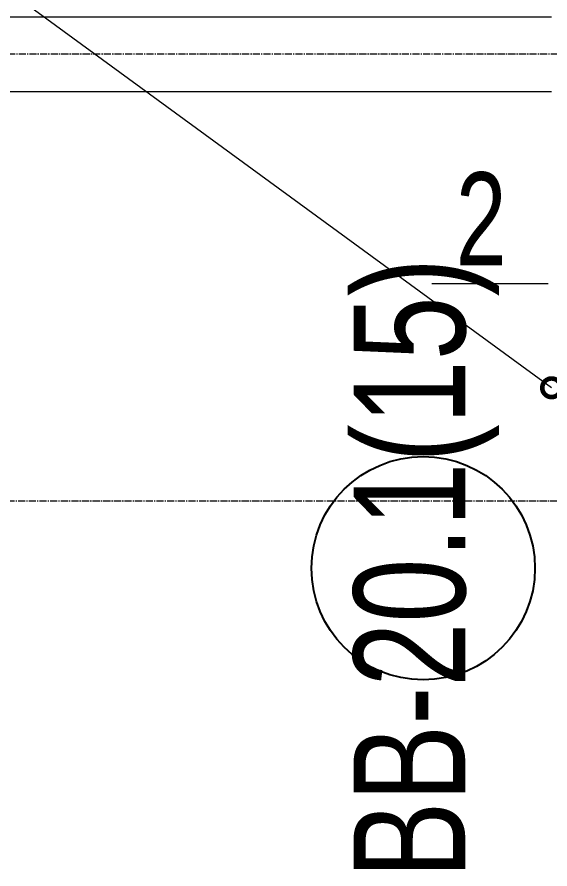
# Model space of a CAD drawing. Header units: millimetres. Extents: x -65509 to 912790, y 446 to 713294.
# Drawn here: x 450166 to 451596, y 580294 to 582583 of the extents above; entities that cross this region are included whole.
import ezdxf
from ezdxf import colors
from ezdxf.entities.mleader import LeaderData, LeaderLine
from ezdxf.enums import TextEntityAlignment as Align
from ezdxf.math import Vec2, Vec3

# ---------------------------------------------------------------- set-up
doc = ezdxf.new("R2010")
doc.units = ezdxf.units.MM
doc.linetypes.add('CENTER2', pattern=[28.575, 19.05, -3.175, 3.175, -3.175])
doc.layers.get('Defpoints').update_dxf_attribs({"color": 250})
for name, color, linetype, lineweight in [('АР_Витраж марка', 250, 'Continuous', 9), ('АР_Отв. марка', 250, 'Continuous', 9), ('АР_Стены ПЕНОблок', 250, 'Continuous', 20), ('РД_Оси_100', 250, 'Continuous', 0)]:
    doc.layers.add(name, color=color, linetype=linetype, lineweight=lineweight)
doc.layers.add('АР_Делит', color=250, linetype='Continuous', lineweight=0, plot=False)
doc.styles.add('Arial0', font='arial.ttf')
doc.styles.add('Arial_09', font='ARIALN.TTF', dxfattribs={"width": 0.9})
doc.styles.add('style1', font='ARIALN.TTF')

# ---------------------------------------------------------------- blocks, each defined once
blk = doc.blocks.new('_DotSmall')
at = {"color": 0, "linetype": 'ByBlock', "const_width": 0.5}
blk.add_lwpolyline([(-0.0625, 0, 1), (0.0625, 0, 1)], format="xyb", close=True, dxfattribs=at)
blk = doc.blocks.new('СОШ_2200_АР_ОСИ_М100_28.05.24')
at = {"layer": 'РД_Оси_100', "linetype": 'CENTER2'}
for p, q in [((119910, 76200), (-5954.958, 76200)), ((-5954.958, 75000), (119910, 75000))]:
    blk.add_line(p, q, dxfattribs=at)
blk = doc.blocks.new('MOK-МаркаПроема инж.')
blk.add_line((-1.328, -1.754), (1.802, -1.754))
at = {"color": 0, "style": 'Arial0', "width": 0.7}
blk.add_attdef('АР-ПРОЕМ:Коробка', text='', height=2.5, dxfattribs=at).set_placement((0, 0), align=Align.MIDDLE)
blk = doc.blocks.new('МаркаВитража1')
at = {"layer": 'Defpoints'}
blk.add_circle((0, 0), 3, dxfattribs=at)
at = {"color": 0, "linetype": 'ByBlock', "lineweight": -2, "style": 'Arial_09', "width": 0.9}
blk.add_attdef('АР-ОКНО:НАИМЕНОВАНИЕ', text='', height=3, dxfattribs=at).set_placement((0, 0), align=Align.MIDDLE)

msp = doc.modelspace()

# ---------------------------------------------------------------- linework, layer by layer
at = {"layer": 'АР_Стены ПЕНОблок', "linetype": 'Continuous', "lineweight": 20}
for p, q in [((451600.882, 582583.318), (447700.882, 582583.318)), ((447500.882, 582383.318), (451600.882, 582383.318))]:
    msp.add_line(p, q, dxfattribs=at)

# ---------------------------------------------------------------- block references
at = {"layer": 'АР_Витраж марка', "linetype": 'Continuous', "lineweight": 9, "xscale": 100, "yscale": 100, "zscale": 100, "rotation": 90}
msp.add_blockref('МаркаВитража1', (451256.196, 581102.118), dxfattribs=at).add_auto_attribs({'АР-ОКНО:НАИМЕНОВАНИЕ': 'ВВ-20.1(15)'})
at = {"layer": 'АР_Отв. марка', "linetype": 'Continuous', "lineweight": 9, "xscale": 100, "yscale": 100, "zscale": 100}
msp.add_blockref('MOK-МаркаПроема инж.', (451411.906, 582042.722, 580), dxfattribs=at).add_auto_attribs({'АР-ПРОЕМ:Коробка': '2'})
at = {"layer": 'РД_Оси_100'}
msp.add_blockref('СОШ_2200_АР_ОСИ_М100_28.05.24', (389600.882, 506283.318), dxfattribs=at)

# ---------------------------------------------------------------- leaders
at = {"layer": 'АР_Делит'}
ml = msp.add_multileader_mtext('Standard', dxfattribs=at)
ml.set_content('\\pxsm1;антипаника?', color=256, style='style1')
ml.set_leader_properties(color=256, linetype='ByLayer', lineweight=9)
ml.set_arrow_properties(name='DOTSMALL')
ml.build(insert=Vec2(0, 0))
ml.multileader.update_dxf_attribs({"text_left_attachment_type": 6, "text_right_attachment_type": 6, "text_bottom_attachment_type": 10, "dogleg_length": 25, "arrow_head_size": 100})
ctx = ml.context
ctx.base_point, ctx.char_height, ctx.arrow_head_size, ctx.landing_gap_size, ctx.plane_origin = Vec3(363213.556, 635761.908), 1000, 100, 50, Vec3(356400.809, 649329.266)
ctx.left_attachment, ctx.right_attachment, ctx.top_attachment = 6, 6, 10
notes = []
notes.append((ctx, [(1, (1, 1, 0), (377503.911, 635761.908), (-1, 0), 7549.837, [(0, [(451600.882, 581586.98)], 0, [])])]))
ctx.mtext.insert, ctx.mtext.width, ctx.mtext.defined_height, ctx.mtext.line_spacing_factor, ctx.mtext.flow_direction = Vec3(363262.874, 636961.908), 12881.20192, 10741.778, 0.3, 5
for ctx, leaders in notes:
    for number, flags, end, landing, length, lines in leaders:
        leader = LeaderData()
        leader.index, (leader.has_last_leader_line, leader.has_dogleg_vector, leader.attachment_direction) = number, flags
        leader.last_leader_point, leader.dogleg_vector, leader.dogleg_length = Vec3(end), Vec3(landing), length
        for number, points, colour, breaks in lines:
            line = LeaderLine()
            line.index, line.vertices, line.color, line.breaks = number, Vec3.list(points), colors.encode_raw_color(colour), breaks
            leader.lines.append(line)
        ctx.leaders.append(leader)

doc.saveas('drawing.dxf')
